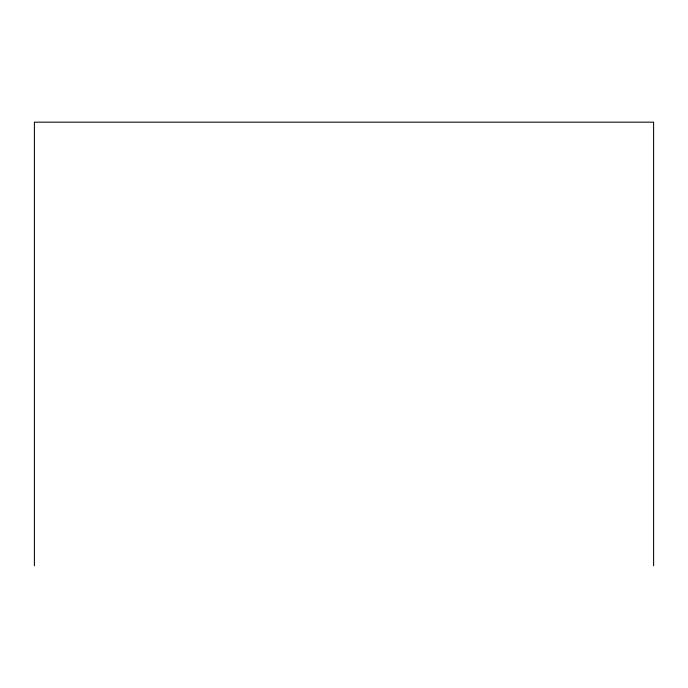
<?xml version="1.0" encoding="UTF-8"?>
<svg xmlns="http://www.w3.org/2000/svg" width="688" height="688" viewBox="0 0 688 688"><rect width="100%" height="100%" fill="white"/><g stroke="black" fill="none" stroke-linecap="round" stroke-linejoin="round"><path stroke-width="1.03" d="M653.6 565.828L653.6 122.172L34.4 122.172L34.4 565.828"/></g></svg>
